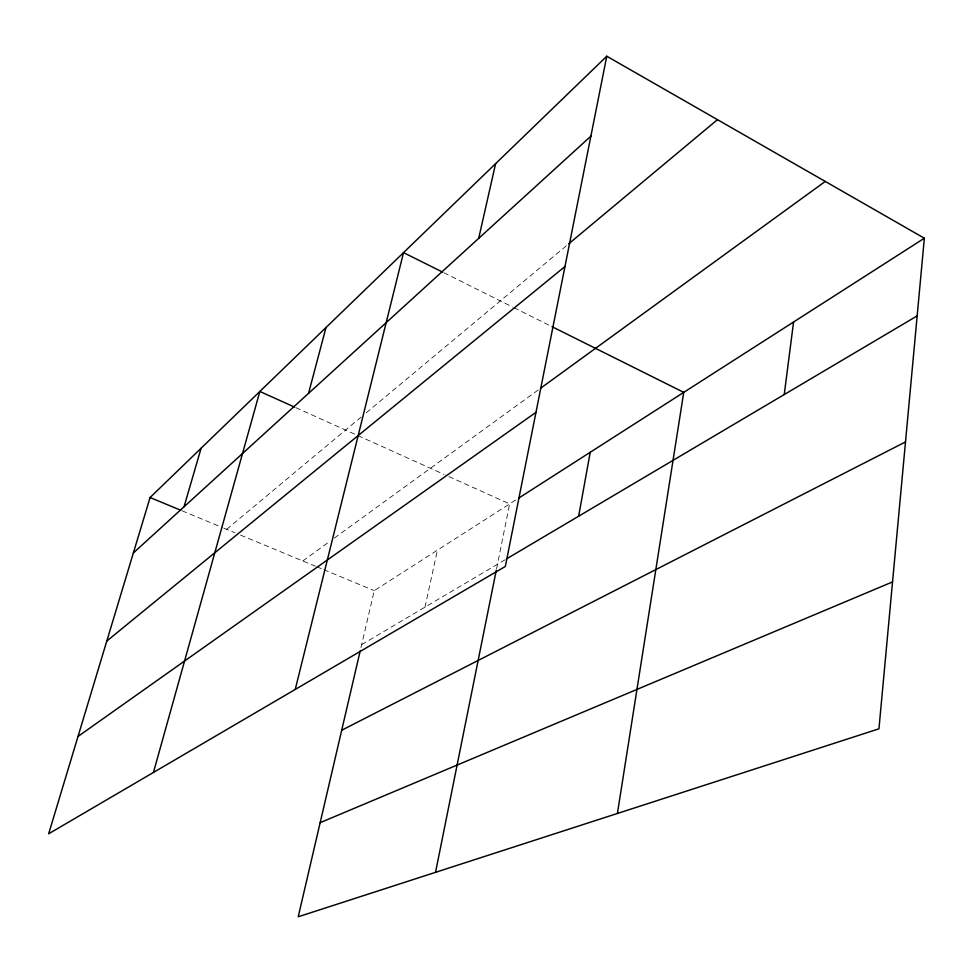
<?xml version="1.0" encoding="UTF-8"?>
<svg xmlns="http://www.w3.org/2000/svg" width="973" height="973" viewBox="0 0 973 973"><rect width="100%" height="100%" fill="white"/><g stroke="black" fill="none" stroke-linecap="round" stroke-linejoin="round"><path stroke-width="0.73" stroke-dasharray="4.87 3.65" d="M496.595 568.682L509.621 503.917L445.439 475.031M424.994 607.14L437.436 550.159M360.983 647.556L374.252 590.647L517.295 499.003M226.636 529.324L361.688 416.602M366.298 412.759L566.468 245.695M302.81 560.971L329.519 541.56M334.371 538.033L538.337 389.881M361.676 644.613L505.218 559.67M182.097 510.825L222.464 527.585M223.851 528.169L234.943 532.778M240.489 535.077L315.41 566.201M316.821 566.785L322.416 569.108M323.814 569.692L374.252 590.647M295.792 407.638L356.519 434.992M357.894 435.6L444.077 474.41M443.858 272.732L512.564 306.994M513.926 307.675L550.633 325.979"/><path stroke-width="1.46" d="M606.775 56.227L505.34 566.456L48.65 833.8L150.085 497.519L606.775 56.227L924.35 238.227L878.947 728.813L298.224 916.773L360.29 650.511M784.238 394.551L793.567 322.002M617.417 813.464L683.751 392.362L551.995 326.66M578.631 516.225L590.222 452.275M435.539 872.331L496.291 570.166M478.692 238.361L495.61 163.646M295.233 689.456L403.527 252.627L442.52 272.063M308.55 393.347L326.004 327.524M153.442 772.465L259.852 391.462L294.418 407.018M184.043 506.775L201.107 448.212M133.362 552.944L590.891 136.159M568.779 243.749L717.466 119.667M106.775 641.085L564.972 266.505M540.769 388.118L825.274 181.44M78.01 736.452L535.989 412.309M518.573 498.188L924.35 238.227M506.507 558.903L917.162 315.897M341.705 730.236L905.498 441.924M320.166 822.672L892.545 581.915M150.085 497.519L180.698 510.241"/></g></svg>
